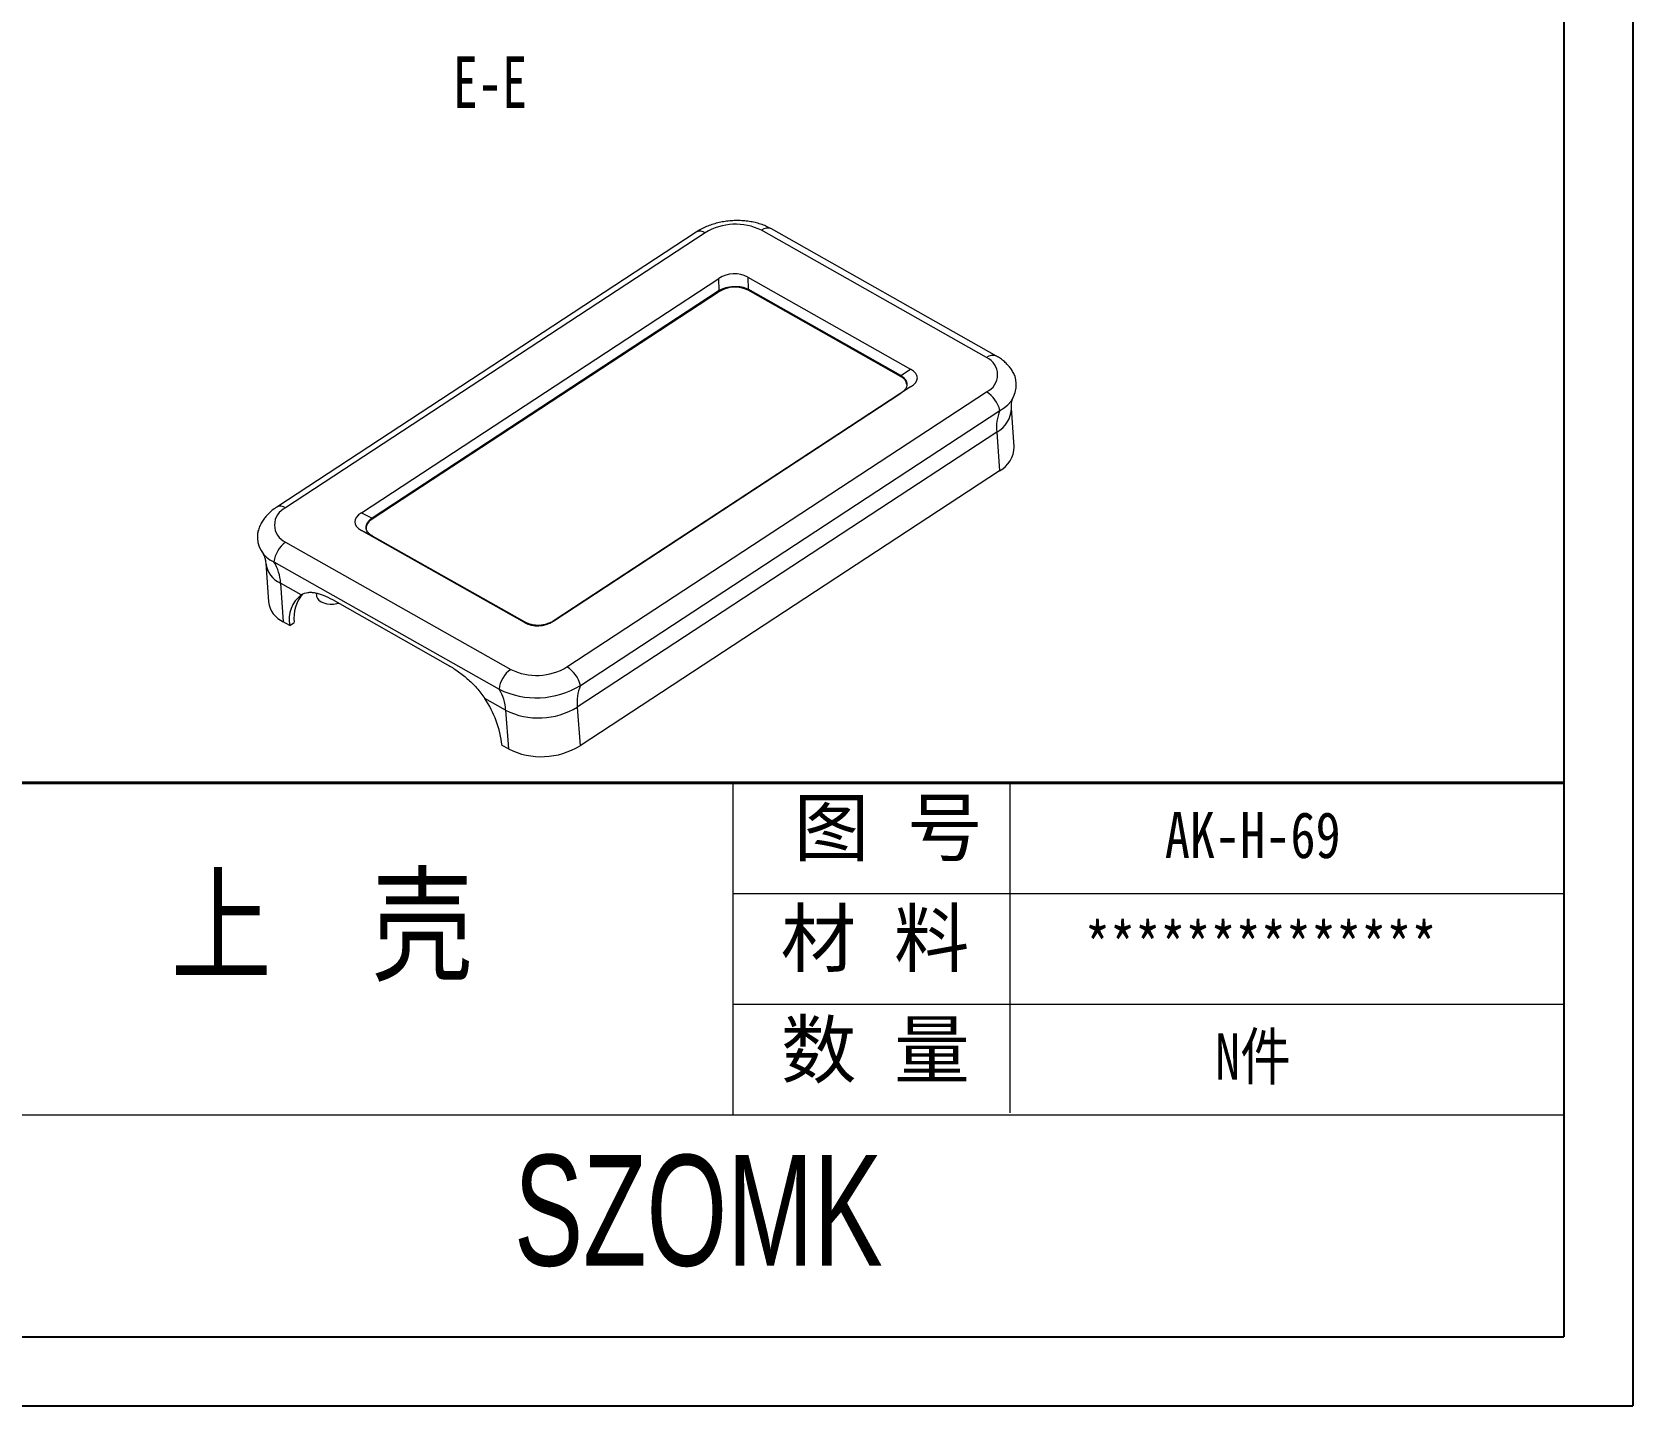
# Model space of a CAD drawing. Header units: inches. Extents: x 1309 to 2377, y 1126 to 1407.
# Drawn here: x 2015.7 to 2170.4, y 1125.7 to 1258.4 of the extents above; entities that cross this region are included whole.
import ezdxf

# ---------------------------------------------------------------- set-up
doc = ezdxf.new("R2010")
doc.units = ezdxf.units.IN
doc.header["$LTSCALE"] = 15
doc.layers.add('文字', color=81, linetype='Continuous')
doc.layers.add('粗实线', color=7, linetype='Continuous', lineweight=30)
doc.layers.add('细实线', color=3, linetype='Continuous', lineweight=9)
doc.styles.add('SLDTEXTSTYLE6', font='TXT', dxfattribs={"width": 0.7})
doc.styles.get("Standard").update_dxf_attribs({"font": 'txt', "bigfont": 'gbcbig.shx'})
doc.styles.add('宋体', font='', dxfattribs={"width": 0.8, "height": 3.5})
doc.styles.add('长仿宋', font='', dxfattribs={"width": 0.7, "height": 4})
doc.styles.get('宋体').set_extended_font_data('SimSun')
doc.styles.get('长仿宋').set_extended_font_data('SimSun')

msp = doc.modelspace()

# ---------------------------------------------------------------- linework, layer by layer
for p, q in [((2170.367, 1406.578), (2170.367, 1125.657)), ((2163.678, 1399.889), (2163.678, 1132.345)), ((1783.344, 1132.345), (2163.678, 1132.345)), ((1773.064, 1125.657), (2170.367, 1125.657))]:
    msp.add_line(p, q)
at = {"color": 7, "linetype": 'Continuous', "lineweight": 15}
for p, q in [((2079.879, 1239.094), (2039.354, 1212.522)), ((2080.739, 1239.016), (2040.214, 1212.443)), ((2107.917, 1226.965), (2086.175, 1239.261)), ((2108.878, 1227.103), (2087.136, 1239.399)), ((2047.542, 1211.968), (2082.059, 1234.601)), ((2082.098, 1233.443), (2082.059, 1234.601)), ((2084.854, 1234.727), (2100.589, 1225.828)), ((2084.854, 1234.727), (2084.894, 1233.569)), ((2082.12, 1233.341), (2048.564, 1211.338)), ((2082.098, 1233.443), (2048.57, 1211.458)), ((2082.12, 1233.341), (2082.112, 1233.452)), ((2084.88, 1233.577), (2084.888, 1233.466)), ((2099.663, 1225.111), (2084.888, 1233.466)), ((2099.641, 1225.229), (2084.894, 1233.569)), ((2099.641, 1225.229), (2100.589, 1225.828)), ((2099.663, 1225.111), (2099.655, 1225.221)), ((2100.589, 1224.121), (2066.072, 1201.488)), ((2066.112, 1201.537), (2099.64, 1223.522)), ((2067.391, 1197.073), (2107.917, 1223.645)), ((2100.589, 1224.121), (2099.64, 1223.522)), ((2068.681, 1195.28), (2109.207, 1221.853)), ((2110.604, 1218.332), (2110.335, 1222.07)), ((2108.907, 1219.762), (2068.382, 1193.19)), ((2108.907, 1219.762), (2109.175, 1216.024)), ((2109.175, 1216.024), (2068.65, 1189.452)), ((2047.542, 1211.968), (2048.57, 1211.458)), ((2048.556, 1211.449), (2048.564, 1211.338)), ((2063.276, 1201.362), (2047.541, 1210.261)), ((2048.57, 1209.751), (2047.541, 1210.261)), ((2048.57, 1209.751), (2063.316, 1201.411)), ((2040.213, 1209.124), (2061.956, 1196.828)), ((2038.293, 1207.091), (2038.562, 1203.353)), ((2039.083, 1207.222), (2060.825, 1194.926)), ((2041.728, 1204.038), (2039.721, 1205.174)), ((2039.721, 1205.174), (2039.99, 1201.436)), ((2043.163, 1204.203), (2043.179, 1203.984)), ((2044.733, 1203.569), (2055.851, 1197.282)), ((2040.608, 1201.087), (2039.99, 1201.436)), ((2040.608, 1201.087), (2041.052, 1201.378)), ((2063.276, 1201.362), (2063.316, 1201.411)), ((2066.112, 1201.537), (2066.072, 1201.488)), ((2061.463, 1192.877), (2059.456, 1194.013)), ((2061.463, 1192.877), (2061.732, 1189.14)), ((2068.382, 1193.19), (2068.65, 1189.452)), ((2061.732, 1189.14), (2061.114, 1189.489))]:
    msp.add_line(p, q, dxfattribs=at)
at = {"color": 7, "linetype": 'Continuous', "lineweight": 15, "flags": 128}
msp.add_lwpolyline([(2043.179, 1203.984), (2043.197, 1203.877), (2043.282, 1203.687), (2043.431, 1203.515), (2043.638, 1203.368), (2043.893, 1203.253), (2044.186, 1203.175), (2044.504, 1203.138), (2044.832, 1203.142), (2045.157, 1203.188), (2045.33, 1203.231)], dxfattribs=at)
at = {"color": 8, "linetype": 'Continuous', "lineweight": 15}
for centre, radius, start, end in [((2080.246, 1238.364), 0.817, 52.89367, 116.67537), ((2086.772, 1238.521), 0.95, 67.47183, 128.90913), ((2108.51, 1226.253), 0.926, 66.61441, 129.79846), ((2107.594, 1222.171), 2.743, 298.59451, 357.91577), ((2039.718, 1211.762), 0.842, 53.94658, 115.64178), ((2040.698, 1207.392), 2.424, 187.16504, 246.22532)]:
    msp.add_arc(centre, radius, start, end, dxfattribs=at)
at = {"color": 7, "linetype": 'Continuous', "lineweight": 15}
for centre, radius, start, end in [((2083.678, 1234.234), 5.613, 63.58936, 121.57788), ((2083.618, 1230.889), 2.873, 63.76279, 121.40442), ((2107.175, 1225.305), 1.818, 294.08569, 65.90091), ((2099.244, 1224.203), 1, 8.10786, 65.25338), ((2108.013, 1224.365), 2.782, 295.41679, 13.277), ((2106.349, 1221.157), 2.941, 13.68738, 57.79678), ((2113.216, 1220.211), 4.333, 157.73126, 185.94727), ((2107.862, 1218.433), 2.743, 298.59669, 357.88574), ((2040.956, 1210.783), 1.818, 114.08569, 245.90091), ((2049.026, 1210.414), 1.034, 116.56952, 179.91297), ((2040.11, 1209.647), 2.634, 173.71376, 247.04706), ((2041.794, 1206.897), 2.731, 125.36341, 173.15847), ((2035.551, 1204.997), 4.174, 2.42253, 32.20814), ((2040.967, 1203.654), 2.424, 187.13339, 246.22792), ((2043.564, 1201.653), 3.01, 127.57076, 190.84331), ((2044.327, 1201.878), 3.313, 136.95172, 188.67353), ((2064.452, 1201.855), 5.613, 243.58936, 301.57788), ((2065.824, 1194.585), 2.941, 13.68738, 57.79678), ((2063.536, 1194.601), 2.731, 125.36341, 173.15847), ((2051.137, 1188.397), 10.037, 6.24429, 34.01928), ((2064.433, 1202.199), 8.119, 243.61391, 301.55333), ((2057.293, 1192.701), 4.174, 2.42253, 32.20814), ((2072.691, 1193.639), 4.333, 157.73126, 185.94727), ((2064.64, 1199.294), 7.16, 243.66193, 301.5053), ((2064.909, 1195.557), 7.16, 243.66193, 301.5053)]:
    msp.add_arc(centre, radius, start, end, dxfattribs=at)
for centre, major_axis, ratio, start_param, end_param in [((2083.456, 1232.103), (0.942, 2.826), 0.9312411, 6.1032875, 7.1504851), ((2083.271, 1237.493), (2.266, 4.282), 0.3384647, 3.6923889, 3.698182), ((2083.271, 1237.493), (-2.627, 4.076), 0.309492, 2.6032135, 2.6090065), ((2100.813, 1227.573), (-1.866, 2.095), 0.9246572, 1.9236726, 1.9294656), ((2096.396, 1224.785), (4.841, 0.249), 0.3517262, 5.7414239, 6.7886214), ((2100.813, 1227.573), (2.266, 4.282), 0.3384647, 3.6923889, 3.698182), ((2051.735, 1211.303), (4.841, 0.249), 0.3517262, 2.5998312, 3.6470288), ((2046.947, 1213.675), (2.856, 0.628), 0.9292138, 5.0956572, 5.1014502), ((2046.947, 1213.675), (-2.627, 4.076), 0.309492, 2.6032135, 2.6090065), ((2064.674, 1203.985), (0.942, 2.826), 0.9312411, 2.9616949, 4.0088924), ((2064.489, 1203.755), (-1.866, 2.095), 0.9246572, 1.9236726, 1.9294656), ((2064.489, 1203.755), (2.856, 0.628), 0.9292138, 5.0956572, 5.1014502)]:
    msp.add_ellipse(centre, major_axis=major_axis, ratio=ratio, start_param=start_param, end_param=end_param, dxfattribs=at)
for points, knots in [([(2087.136, 1239.399), (2087.044, 1239.449), (2086.797, 1239.583), (2086.365, 1239.767), (2085.837, 1239.94), (2085.285, 1240.069), (2084.715, 1240.156), (2084.133, 1240.199), (2083.546, 1240.199), (2082.96, 1240.156), (2082.378, 1240.071), (2081.808, 1239.943), (2081.253, 1239.773), (2080.72, 1239.561), (2080.26, 1239.333), (2079.991, 1239.164), (2079.879, 1239.094)], [0, 0, 0, 0, 0.04386359, 0.1185069, 0.19342952, 0.26852695, 0.34350047, 0.41828176, 0.49292068, 0.56753452, 0.64227403, 0.71725205, 0.79263534, 0.86856995, 0.94514446, 1, 1, 1, 1]), ([(2082.112, 1233.452), (2082.204, 1233.513), (2082.303, 1233.564), (2082.515, 1233.653), (2082.63, 1233.69), (2082.867, 1233.752), (2082.989, 1233.776), (2083.241, 1233.812), (2083.37, 1233.824), (2083.626, 1233.836), (2083.752, 1233.836), (2084.004, 1233.822), (2084.127, 1233.809), (2084.362, 1233.769), (2084.476, 1233.742), (2084.689, 1233.672), (2084.788, 1233.63), (2084.88, 1233.577)], [0, 0, 0, 0, 0.125, 0.125, 0.25, 0.25, 0.375, 0.375, 0.5, 0.5, 0.625, 0.625, 0.75, 0.75, 0.875, 0.875, 1, 1, 1, 1]), ([(2110.713, 1225.006), (2110.703, 1225.043), (2110.651, 1225.22), (2110.502, 1225.519), (2110.269, 1225.898), (2109.98, 1226.251), (2109.643, 1226.577), (2109.275, 1226.865), (2109.005, 1227.027), (2108.878, 1227.103)], [0, 0, 0, 0, 0.041062, 0.196678, 0.3540078, 0.5143678, 0.6788262, 0.8479894, 1, 1, 1, 1]), ([(2099.655, 1225.221), (2099.746, 1225.17), (2099.827, 1225.111), (2099.969, 1224.981), (2100.031, 1224.909), (2100.129, 1224.76), (2100.167, 1224.683), (2100.217, 1224.526), (2100.23, 1224.446), (2100.23, 1224.29), (2100.218, 1224.214), (2100.167, 1224.063), (2100.13, 1223.99), (2100.032, 1223.851), (2099.971, 1223.784), (2099.827, 1223.654), (2099.746, 1223.592), (2099.654, 1223.532)], [0, 0, 0, 0, 0.125, 0.125, 0.25, 0.25, 0.375, 0.375, 0.5, 0.5, 0.625, 0.625, 0.75, 0.75, 0.875, 0.875, 1, 1, 1, 1]), ([(2110.34, 1222.07), (2110.336, 1222.102), (2110.317, 1222.263), (2110.338, 1222.531), (2110.39, 1222.828), (2110.456, 1223.039), (2110.512, 1223.17), (2110.534, 1223.209), (2110.541, 1223.222)], [0, 0, 0, 0, 0.064292, 0.3283124, 0.544514, 0.7390004, 0.9162701, 1, 1, 1, 1]), ([(2039.354, 1212.522), (2039.267, 1212.463), (2039.028, 1212.3), (2038.671, 1212.001), (2038.315, 1211.631), (2038.025, 1211.247), (2037.788, 1210.845), (2037.611, 1210.413), (2037.513, 1210.102), (2037.494, 1209.942), (2037.493, 1209.936)], [0, 0, 0, 0, 0.0923088, 0.2549911, 0.4172116, 0.5599174, 0.6987428, 0.8491258, 0.9950564, 1, 1, 1, 1]), ([(2048.556, 1209.759), (2048.464, 1209.812), (2048.383, 1209.866), (2048.242, 1209.981), (2048.181, 1210.043), (2048.084, 1210.174), (2048.047, 1210.243), (2047.998, 1210.388), (2047.985, 1210.465), (2047.985, 1210.621), (2047.997, 1210.701), (2048.047, 1210.863), (2048.084, 1210.944), (2048.181, 1211.101), (2048.241, 1211.178), (2048.383, 1211.323), (2048.464, 1211.39), (2048.556, 1211.449)], [0, 0, 0, 0, 0.125, 0.125, 0.25, 0.25, 0.375, 0.375, 0.5, 0.5, 0.625, 0.625, 0.75, 0.75, 0.875, 0.875, 1, 1, 1, 1]), ([(2037.924, 1208.205), (2037.925, 1208.204), (2037.941, 1208.183), (2038.002, 1208.091), (2038.093, 1207.919), (2038.189, 1207.671), (2038.264, 1207.387), (2038.281, 1207.182), (2038.288, 1207.09)], [0, 0, 0, 0, 0.0098696, 0.1867536, 0.3772569, 0.585051, 0.8137331, 1, 1, 1, 1]), ([(2041.728, 1204.038), (2041.93, 1204.158), (2042.137, 1204.23), (2042.467, 1204.279), (2042.58, 1204.285), (2042.814, 1204.277), (2042.936, 1204.264), (2043.309, 1204.196), (2043.57, 1204.116), (2044.127, 1203.89), (2044.424, 1203.744), (2044.733, 1203.569)], [0, 0, 0, 0, 0.25, 0.25, 0.375, 0.375, 0.5, 0.5, 0.75, 0.75, 1, 1, 1, 1]), ([(2066.098, 1201.528), (2066.006, 1201.469), (2065.907, 1201.412), (2065.696, 1201.309), (2065.582, 1201.262), (2065.346, 1201.182), (2065.225, 1201.15), (2064.974, 1201.102), (2064.845, 1201.087), (2064.589, 1201.076), (2064.462, 1201.079), (2064.21, 1201.104), (2064.086, 1201.125), (2063.85, 1201.183), (2063.736, 1201.219), (2063.521, 1201.305), (2063.422, 1201.352), (2063.33, 1201.403)], [0, 0, 0, 0, 0.125, 0.125, 0.25, 0.25, 0.375, 0.375, 0.5, 0.5, 0.625, 0.625, 0.75, 0.75, 0.875, 0.875, 1, 1, 1, 1]), ([(2055.851, 1197.282), (2056.159, 1197.107), (2056.474, 1196.908), (2056.952, 1196.571), (2057.112, 1196.453), (2057.433, 1196.202), (2057.595, 1196.07), (2058.068, 1195.659), (2058.373, 1195.365), (2058.948, 1194.726), (2059.219, 1194.38), (2059.456, 1194.013)], [0, 0, 0, 0, 0.25, 0.25, 0.375, 0.375, 0.5, 0.5, 0.75, 0.75, 1, 1, 1, 1])]:
    msp.add_open_spline(points, degree=3, knots=knots, dxfattribs=at)
at = {"layer": '粗实线', "color": 7, "lineweight": 40}
msp.add_line((2163.678, 1185.854), (2003.152, 1185.854), dxfattribs=at)
at = {"layer": '细实线', "color": 7}
for p, q in [((2083.415, 1185.854), (2083.415, 1153.749)), ((2110.169, 1185.854), (2110.169, 1153.974)), ((2163.678, 1175.152), (2083.415, 1175.152)), ((2163.678, 1164.451), (2083.415, 1164.451)), ((2163.678, 1153.749), (1922.889, 1153.749))]:
    msp.add_line(p, q, dxfattribs=at)

# ---------------------------------------------------------------- texts
at = {"color": 7, "linetype": 'Continuous', "insert": (2056.382, 1256.081), "char_height": 5, "attachment_point": 1, "style": 'SLDTEXTSTYLE6'}
msp.add_mtext('E-E', dxfattribs=at)
at = {"layer": '文字', "color": 0, "attachment_point": 1, "style": '宋体'}
for s, insert, char_height, width in [('{\\H1.111x;AK-H-69}', (2125.143, 1183.059), 4.01316, 46.39667), ('上  壳', (2029.13, 1176.615), 8.9181, 114.0152), ('{\\H1.111x;**************}', (2117.423, 1172.357), 4.01316, 46.39667), ('{\\H1.111x;N件}', (2129.997, 1161.655), 4.01316, 46.39667)]:
    msp.add_mtext(s, dxfattribs=dict(at, insert=insert, char_height=char_height, width=width))
at = {"layer": '粗实线', "insert": (2062.272, 1149.917), "char_height": 10.70177, "width": 120.00972, "attachment_point": 1, "style": '长仿宋'}
msp.add_mtext('{\\fSTXinwei|b0|i0|c134|p2;SZOMK}', dxfattribs=at)
at = {"layer": '细实线', "color": 7, "char_height": 5.35088, "attachment_point": 1}
for s, insert, width in [('{\\fSimSun|b0|i0|c134|p54;图 号}', (2089.299, 1184.23), 26.75442), ('{\\fSimSun|b0|i0|c134|p54;材 料   }', (2088.03, 1173.528), 26.75442), ('{\\fSimSun|b0|i0|c134|p54;数 量}', (2088.056, 1162.773), 24.17597)]:
    msp.add_mtext(s, dxfattribs=dict(at, insert=insert, width=width))

doc.saveas('drawing.dxf')
